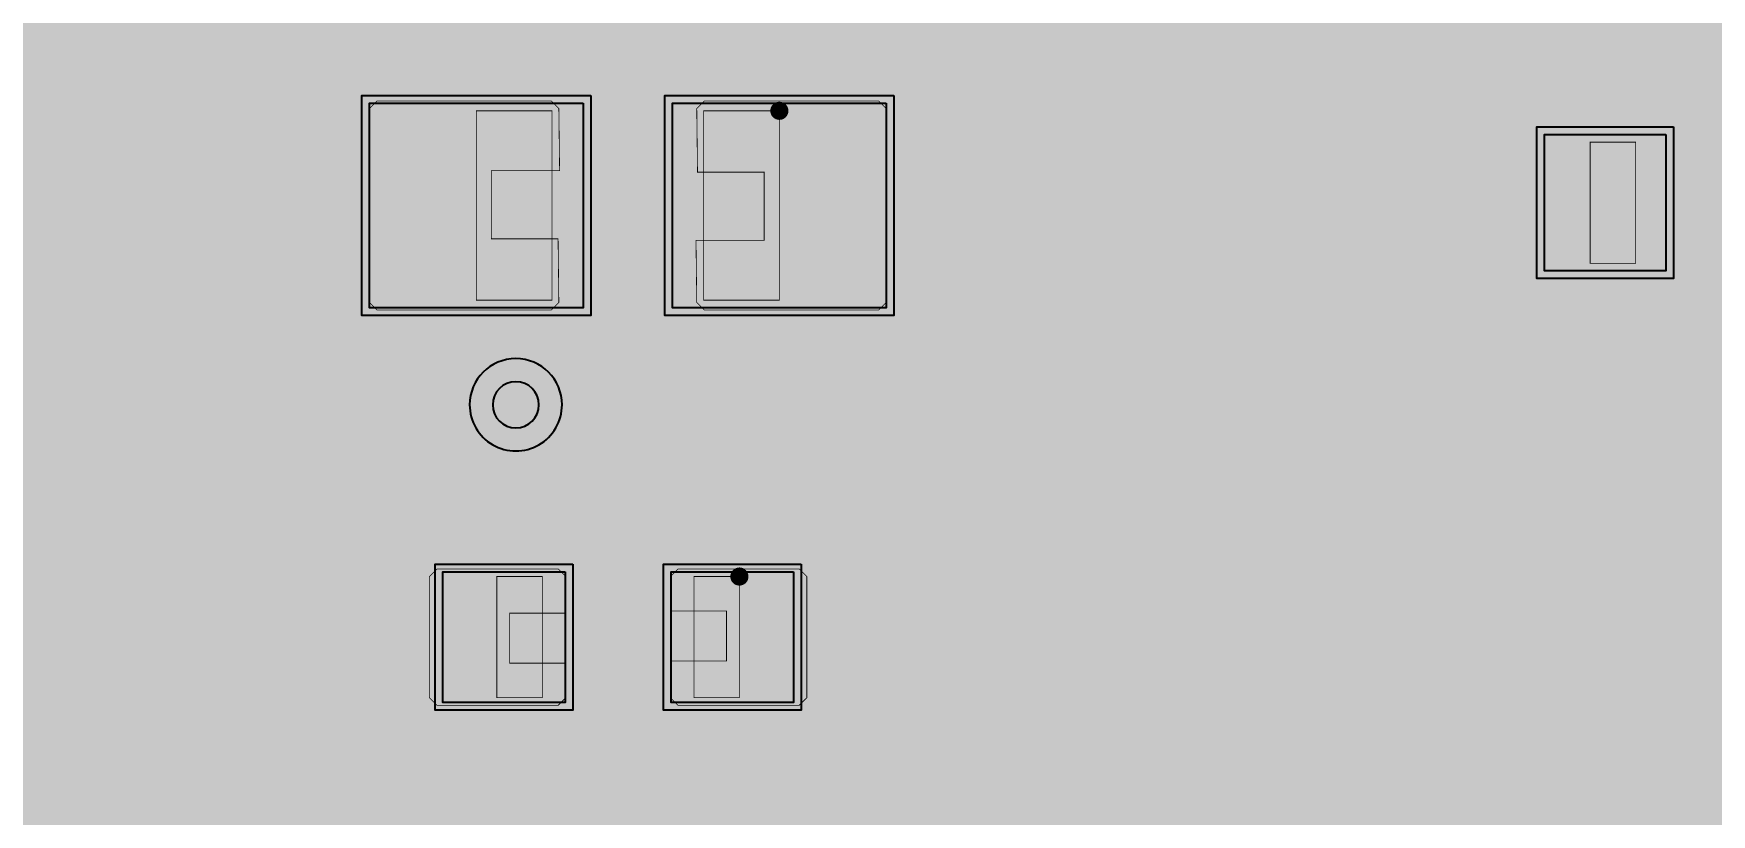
# Model space of a CAD drawing. Header units: millimetres. Extents: x -14.5 to 40, y -68.1 to 8.1.
# Drawn here: x 16.82 to 27.89, y -34.91 to -29.75 of the extents above; entities that cross this region are included whole.
import ezdxf
from ezdxf.enums import TextEntityAlignment as Align

# ---------------------------------------------------------------- set-up
doc = ezdxf.new("R2010")
doc.units = ezdxf.units.MM
doc.header["$MEASUREMENT"] = 0
for name, color, linetype, true_color in [('Bottom-Layer', 7, 'Continuous', 0x0000ff), ('Bottom-Silkscreen-Layer', 7, 'Continuous', 0x66cc33), ('Component-Marking-Layer', 7, 'Continuous', 0x66ffcc), ('Component-Shape-Layer', 7, 'Continuous', 0x00cccc), ('Hole-Layer', 7, 'Continuous', 0x222222), ('Multi-Layer', 7, 'Continuous', 0xc0c0c0), ('Pin-Soldering-Layer', 7, 'Continuous', 0xcc9999), ('Top-Layer', 7, 'Continuous', 0xff0000), ('Top-Paste-Mask-Layer', 7, 'Continuous', 0x808080), ('Top-Silkscreen-Layer', 7, 'Continuous', 0xffff00), ('Top-Solder-Mask-Layer', 7, 'Continuous', 0x800080)]:
    doc.layers.add(name, color=color, linetype=linetype, true_color=true_color)
doc.styles.get("Standard").update_dxf_attribs({"font": 'arial.ttf'})

msp = doc.modelspace()

# ---------------------------------------------------------------- hatches: boundary and pattern name
at = {"layer": 'Bottom-Layer'}
for points in [[(0.7804628272145588, -0.4554013208026402), (20.521096470444153, -0.4554013208026415), (20.278382642208825, -0.6747527789197032), (20.181363229705525, -0.9871824481130179), (20.25713422792936, -1.3054336388773151), (20.48453398958034, -1.540623802353189), (20.800053340106682, -1.627068027366565), (21.115572690633027, -1.540623802353189), (21.342972452284002, -1.3054336388773151), (21.418743450507836, -0.9871824481130179), (21.321724038004536, -0.6747527789197033), (21.079010209769212, -0.45540132080264173), (39.11961083293278, -0.45540132080264295), (39.38158910920059, -0.6184956932182181), (39.544677419354855, -0.8804777434447761), (39.544677419354855, -6.251253482923635), (38.74636271751697, -5.452938781085753), (38.69725417988476, -5.410884148498444), (38.642260819110646, -5.37688457701295), (38.945762267159175, -5.087302204010164), (39.12749919796052, -4.70922447694285), (39.16407117553447, -4.291332660586261), (39.05076919430844, -3.8874344793923683), (38.802182010384, -3.549535838214281), (38.45031769420273, -3.3211445452108763), (38.04048227337396, -3.231668249156663), (37.62544613135931, -3.292627912402719), (37.25864929615894, -3.496174372476264), (36.98732050560838, -3.8160989997556394), (36.84639603801315, -4.21120831900093), (36.854021319112874, -4.630628078680451), (37.00921451818435, -5.020353816454386), (37.291992968504736, -5.330204470408644), (34.95268450571819, -5.330204470408646), (35.2942264310091, -5.053118569261782), (35.50921733110573, -4.669443711835037), (35.567228903859466, -4.233482542953649), (35.46005059866993, -3.806937944766673), (35.202851680155376, -3.450180044138344), (34.83203427697026, -3.213701848862676), (34.40008128016257, -3.1309728219456447), (33.96812828335487, -3.2137018488626783), (33.59731088016975, -3.4501800441383463), (33.3401119616552, -3.8069379447666756), (33.23293365646567, -4.233482542953651), (33.2909452292194, -4.669443711835039), (33.505936129316034, -5.053118569261783), (33.84747805460694, -5.330204470408646), (33.71247717696452, -5.330204470408647), (33.434971438609665, -5.153229531632076), (33.106026734754636, -5.142051625720194), (32.81714740073232, -5.2997801714868435), (32.64869257028562, -5.582538962462506), (32.647522238766314, -5.911671449614686), (32.81396196365121, -6.1956210609105735), (33.101712302450146, -6.355399990359809), (33.430728180154986, -6.34656166512475), (33.269091657949936, -6.70419492962401), (33.23492263753035, -7.095168579926056), (33.33207210039313, -7.47541836500478), (31.333620614631204, -9.473869850766707), (25.611245618885494, -9.473869850766707), (25.45498442134764, -9.172821462742828), (25.164334205611524, -8.997978259042224), (24.825160796277505, -9.000993584643489), (24.5376650633199, -9.180976631953257), (22.173658886900842, -9.180976631953257), (14.623374432347651, -1.6306921774000738), (14.566824358169416, -1.3387956883283028), (14.381623154787128, -1.1061973532359315), (14.109812019419438, -0.9856976523561423), (13.813092848919743, -1.0046503587582092), (13.558821734596922, -1.1587531544597174), (13.404718938895412, -1.4130242687825385), (13.385766232493344, -1.709743439282234), (13.506265933373134, -1.9815545746499224), (13.738864268465505, -2.1667557780322104), (14.030760757537275, -2.223305852210448), (18.864770135315073, -7.057315229988245), (18.57266677052079, -7.109758091402784), (18.33853944019171, -7.292128655448812), (18.21619825707502, -7.56251220589354), (18.233761223660565, -7.8587657656058285), (18.387191796197484, -8.112800583787275), (18.64122661437893, -8.266231156324196), (18.93748017409122, -8.283794122909736), (19.20786372453595, -8.161452939793044), (19.390234288581976, -7.927325609463965), (19.442677149996513, -7.63522224466968), (21.681327296098612, -9.873872390771783), (20.166557185724365, -9.873872390771783), (20.123379512357737, -9.830694717405153), (20.045718183131818, -9.497166564990337), (19.803747265376938, -9.25483954323824), (19.470333682216037, -9.17668781213658), (19.145881325809974, -9.286245919700244), (18.92809551186634, -9.550521627542043), (18.88256008124145, -9.889931166400608), (15.196337317466131, -6.203708402625294), (15.060390584911286, -6.112871700037218), (14.900030480060943, -6.080974091948186), (14.362451776913773, -6.080974091948186), (14.116062849158544, -5.914559046049026), (13.820633962326504, -5.881044212808034), (13.543228309682949, -5.9880375542054916), (13.346817759333305, -6.211251278992613), (13.27598806197612, -6.500015240030482), (13.346817759333305, -6.78877920106835), (13.543228309682949, -7.0119929258554725), (13.820633962326504, -7.11898626725293), (14.116062849158544, -7.085471434011938), (14.362451776913773, -6.919056388112778), (14.726457953332863, -6.919056388112778), (16.874824792304615, -9.067423227084534), (16.648440120917286, -9.308146704214282), (16.576717007835242, -9.630720117455992), (15.02643255328206, -11.181004572009167), (11.46242637686297, -11.181004572009167), (11.185791602473456, -11.004300550039568), (10.85775154731548, -10.99243328440153), (10.569071628143256, -11.14868632932702), (10.569071628143256, -7.156181419215696), (10.62229742142176, -6.852974903523984), (10.524095123716426, -6.561215610692671), (10.29836217434683, -6.351902897755932), (10.000030480060959, -6.275972821945644), (9.70169878577509, -6.351902897755932), (9.475965836405493, -6.5612156106926705), (9.37776353870016, -6.852974903523983), (9.430989331978664, -7.156181419215695), (9.430989331978664, -15.40001524003048), (9.474305010191001, -15.617777859735584), (9.597657625477789, -15.80238809461365), (10.176274102873288, -16.38100457200915), (8.062436536883299, -16.38100457200915), (7.816047609128071, -16.21458952610999), (7.52061872229603, -16.181074692868997), (7.243213069652473, -16.288068034266455), (7.0468025193028305, -16.511281759053574), (6.975972821945645, -16.800045720091447), (7.0468025193028305, -17.088809681129316), (7.243213069652473, -17.312023405916438), (7.520618722296029, -17.419016747313893), (7.81604760912807, -17.385501914072904), (8.062436536883299, -17.219086868173743), (10.005756441284827, -17.219086868173743), (9.878367682369916, -17.545513347705512), (9.946979135089949, -17.889133211789403), (10.1899584544784, -18.141607354597944), (10.530697257410235, -18.223333792266335), (11.403716022640529, -19.09635255749663), (11.539662755195375, -19.187189260084708), (11.700022860045713, -19.219086868173736), (13.500022860045712, -19.219086868173733), (13.660382964896053, -19.1871892600847), (13.796329697450899, -19.096352557496623), (19.869348462681174, -13.023333792266355), (20.112608781131797, -12.986762147102962), (20.32283553442852, -12.859021081031896), (20.467361746712186, -12.659960181492103), (30.680989331978594, -22.87358776675851), (30.680989331978594, -39.91567808134903), (30.405184954521232, -40.11980892048474), (30.27898900734556, -40.438888905797725), (30.340554765747495, -40.77644943593016), (30.571268832215623, -41.030434619837884), (30.90137859195048, -41.1240562019581), (31.231080772161555, -41.029009232122334), (31.231080772161555, -57.08756092311187), (31.06466572626239, -57.3339498508671), (31.031150893021398, -57.629378737699135), (31.138144234418856, -57.90678439034269), (31.361357959205975, -58.10319494069233), (31.650121920243844, -58.174024638049524), (31.93888588128171, -58.10319494069234), (32.16209960606883, -57.9067843903427), (32.26909294746629, -57.62937873769915), (32.235578114225305, -57.333949850867114), (32.06916306832615, -57.08756092311188), (32.06916306832615, -54.660890281363585), (33.72684400808925, -56.31857122112669), (33.783810971394466, -56.611370285811525), (33.970170695280174, -56.844279239056746), (34.24334380427028, -56.96408316100095), (33.88436570820181, -57.323061257069426), (33.54768713125368, -57.225956959103264), (33.21175218565539, -57.32560344015097), (32.982476643182274, -57.59058350446332), (32.93214799981663, -57.937352500361584), (33.07663420015405, -58.256578825672285), (33.37038068781349, -58.447614711953015), (33.720773144593124, -58.450229112695126), (34.01733753982025, -58.26359774249469), (34.1410708045634, -58.22296261415229), (34.24635255749665, -58.14630175739534), (36.246352557496664, -56.14630175739532), (36.33718926008474, -56.01035502484048), (36.369086868173774, -55.84999491999014), (36.369086868173774, -54.049994919990105), (36.33718926008474, -53.889634815139765), (36.246352557496664, -53.753688082584915), (33.61912242824485, -51.12645795333309), (33.61912242824485, -18.758546178009755), (33.66932729145154, -18.76643980348761), (33.72008026416053, -18.769080518161037), (34.88105537211071, -18.769080518161037), (34.88105537211071, -49.03761680322358), (34.71464032621155, -49.28400573097881), (34.68112549297056, -49.57943461781085), (34.788118834368014, -49.856840270454406), (35.011332559155136, -50.053250820804045), (35.300096520193, -50.12408051816123), (35.58886048123087, -50.053250820804045), (35.812074206017996, -49.856840270454406), (35.91906754741545, -49.57943461781085), (35.88555271417446, -49.284005730978805), (35.7191376682753, -49.03761680322358), (35.7191376682753, -18.873610626804272), (36.93170480529694, -17.66104348978263), (37.00055931568085, -18.09713021232886), (37.22622941908217, -18.476584527908688), (37.57653012808442, -18.745288801142003), (38.001501683989865, -18.864920527087197), (38.440534799289765, -18.818417872846933), (38.83101473202949, -18.612413029921097), (38.83101473202949, -44.955680491590115), (38.58410460362775, -44.8090541162235), (38.297597741122985, -44.7896190140066), (38.03314795059763, -44.90155745133538), (37.847662546456185, -45.120781241812125), (37.78105638811277, -45.40011531623064), (37.847662546456185, -45.67944939064915), (38.03314795059763, -45.89867318112589), (38.297597741122985, -46.010611618454675), (38.58410460362775, -45.991176516237765), (38.83101473202949, -45.844550140871156), (38.83101473202949, -49.575673091763036), (38.48073027747628, -49.92595754631623), (38.188833788404516, -49.98250762049447), (37.956235453312146, -50.16770882387676), (37.83573575243236, -50.43951995924445), (37.85468845883443, -50.73623912974414), (38.008791254535936, -50.99051024406696), (38.263062368858755, -51.144613039768466), (38.55978153935845, -51.16356574617053), (38.83159267472614, -51.04306604529075), (39.01679387810842, -50.81046771019838), (39.07334395228666, -50.51857122112661), (39.544677419354855, -50.04723775405843), (39.544677419354855, -59.31964163679399), (39.38158910920057, -59.58162368702056), (39.119610832932736, -59.744718059436124), (0.7804628272145905, -59.744718059436124), (0.5184901220502615, -59.58162925818852), (0.35540132080264114, -59.3196565530242), (0.35540132080264175, -0.8804628272145564), (0.5184901220502496, -0.6184901220502481)], [(19.724056267874616, -32.75971580390274), (20.007873695281784, -32.82403186433649), (20.289996510650358, -32.75264835939133), (20.509071627424454, -32.56108901887211), (20.617456905835553, -32.291012142495234), (20.59158186166369, -32.00115119338541), (25.96940688279804, -26.623326172251062), (26.261303371869808, -26.566776098072825), (26.49390170696218, -26.381574894690537), (26.614401407841967, -26.109763759322846), (26.595448701439896, -25.81304458882315), (26.441345905738388, -25.55877347450033), (26.187074791415565, -25.404670678798823), (25.89035562091587, -25.38571797239676), (25.618544485548185, -25.50621767327655), (25.433343282165897, -25.73881600836892), (25.37679320798766, -26.030712497440692), (19.797824334307172, -31.609681371121184), (19.552100363631652, -31.76559358348827), (19.40379854547291, -32.01598419525427), (19.38516999101456, -32.30640090394807), (19.50026584129105, -32.57368695479785)]]:
    msp.add_hatch(color=256, dxfattribs=at).paths.add_polyline_path(points)
at = {"layer": 'Component-Marking-Layer'}
for points in [[(21.6788823977648, -30.25893573787148, 1), (21.798821437642875, -30.25893573787148, 1)], [(21.6788823977648, -30.25893573787148, 1), (21.798821437642875, -30.25893573787148, 1)], [(21.415184150368308, -33.33402590805182, 1), (21.535123190246384, -33.33402590805182, 1)], [(21.415184150368308, -33.33402590805182, 1), (21.535123190246384, -33.33402590805182, 1)]]:
    msp.add_hatch(color=256, dxfattribs=at).paths.add_polyline_path(points)
at = {"layer": 'Pin-Soldering-Layer'}
for points in [[(19.738851917703837, -31.50902463804928), (19.738851917703837, -30.25903733807468), (20.238851917703837, -30.25903733807468), (20.238851917703837, -31.50902463804928)], [(19.738851917703837, -31.50902463804928), (19.738851917703837, -30.25903733807468), (20.238851917703837, -30.25903733807468), (20.238851917703837, -31.50902463804928)], [(21.738851917703837, -30.25903733807468), (21.738851917703837, -31.50902463804928), (21.23885191770384, -31.50902463804928), (21.23885191770384, -30.25903733807468)], [(21.738851917703837, -30.25903733807468), (21.738851917703837, -31.50902463804928), (21.23885191770384, -31.50902463804928), (21.23885191770384, -30.25903733807468)], [(27.088041656083313, -30.46607823215647), (27.088041656083313, -31.266078232156467), (27.388041656083313, -31.266078232156467), (27.388041656083313, -30.46607823215647)], [(27.088041656083313, -30.46607823215647), (27.088041656083313, -31.266078232156467), (27.388041656083313, -31.266078232156467), (27.388041656083313, -30.46607823215647)], [(19.875052070104143, -33.33407670815342), (19.875052070104143, -34.13407670815342), (20.175052070104144, -34.13407670815342), (20.175052070104144, -33.33407670815342)], [(19.875052070104143, -33.33407670815342), (19.875052070104143, -34.13407670815342), (20.175052070104144, -34.13407670815342), (20.175052070104144, -33.33407670815342)], [(21.475052070104148, -33.33407670815342), (21.475052070104148, -34.13407670815342), (21.175052070104147, -34.13407670815342), (21.175052070104147, -33.33407670815342)], [(21.475052070104148, -33.33407670815342), (21.475052070104148, -34.13407670815342), (21.175052070104147, -34.13407670815342), (21.175052070104147, -33.33407670815342)]]:
    msp.add_hatch(color=256, dxfattribs=at).paths.add_polyline_path(points)
at = {"layer": 'Top-Layer'}
for points in [[(20.619119888239815, -20.400109220218308), (20.587222280150783, -20.239749115367967), (20.496385577562705, -20.103802382813118), (20.272572208658133, -19.879989013908546), (20.90136614294902, -20.05018613540823), (21.552743671077614, -20.042690282096288), (22.177454454662325, -19.85806821179922), (22.728264414918492, -19.51027910953983), (23.163527078403128, -19.02561914034075), (23.450332446634892, -18.440733208965035), (23.566995305087495, -17.799844256473683), (23.504694831722663, -17.15140958514101), (23.268141535058188, -16.54445702537628), (22.875221094907868, -16.024877965290262), (22.355642034821848, -15.63195752513994), (21.748689475057116, -15.395404228475465), (21.100254803724443, -15.333103755110631), (20.45936585123309, -15.449766613563234), (19.874479919857375, -15.736571981794999), (19.3898199506583, -16.171834645279635), (19.042030848398905, -16.722644605535802), (18.85740877810184, -17.34735538912051), (18.849912924789898, -17.998732917249107), (19.02011004628958, -18.627526851539997), (18.619119888239823, -18.22653669349024), (18.619119888239823, -13.751078232156466), (19.356649733299466, -13.751078232156466), (19.582245892586002, -13.657633243360705), (19.675690881381765, -13.432037084074171), (19.675690881381765, -12.982372177431245), (19.920643084445885, -13.023747368249342), (20.16232756432375, -12.966283463166548), (20.3624441568985, -12.819086868173759), (20.799895859791704, -12.819086868173759), (20.960255964642048, -12.787189260084729), (21.096202697196894, -12.69635255749665), (22.473575066733165, -11.318980187960378), (22.600002540005086, -11.318980187960378), (22.706059375823717, -11.300836367459782), (22.800053340106682, -11.248468578461285), (22.894047304389648, -11.300836367459782), (23.00010414020828, -11.318980187960378), (23.400104140208285, -11.318980187960378), (23.506084108097102, -11.300863449948043), (23.60002794005588, -11.248570752304648), (23.625385907556876, -11.266985897839012), (23.652428258862546, -11.282824311165282), (23.368691927487813, -11.377146862166537), (23.16226355688647, -11.59345769680098), (23.081302725965983, -11.88129166495978), (23.14469753384651, -12.17349732490354), (23.33765802097185, -12.401903322586895), (23.61516665521371, -12.513222715733798), (23.912480887234782, -12.481484776180421), (24.160237537082526, -12.314093940631995), (24.300635170325048, -12.050102361316908), (24.300919127915883, -11.751099069131916), (24.161023162769116, -11.486841300457028), (23.913584895153203, -11.318980187960378), (24.199951739903483, -11.318980187960378), (24.294765633012137, -11.304565991809868), (24.381012192024382, -11.2626258626299), (24.381012192024382, -25.729151638303275), (24.412909800113418, -25.88951174315362), (24.503746502701492, -26.025458475708465), (25.64192405384811, -27.16363602685508), (25.64192405384811, -28.435059690119385), (25.735369042643875, -28.660655849405916), (25.960965201930406, -28.75410083820168), (26.156922783845566, -28.75410083820168), (26.156922783845566, -28.85397510795022), (26.188820391934602, -29.014335212800564), (26.279657094522676, -29.15028194535541), (27.22641223324144, -30.097037084074174), (26.788016256032517, -30.097037084074174), (26.56242009674598, -30.190482072869937), (26.468975107950218, -30.41607823215647), (26.468975107950218, -31.316078232156467), (26.56242009674598, -31.541674391443003), (26.788016256032517, -31.635119380238766), (27.588016256032514, -31.635119380238766), (27.771280596977522, -31.577232277707484), (27.888041656083317, -31.42457714226171), (28.00480271518911, -31.577232277707484), (28.188067056134116, -31.635119380238766), (28.988067056134117, -31.635119380238766), (29.21366321542065, -31.541674391443003), (29.307108204216412, -31.316078232156467), (29.307108204216412, -30.41607823215647), (29.21366321542065, -30.190482072869937), (28.988067056134117, -30.097037084074174), (28.411639582862193, -30.097037084074174), (27.0687033369897, -28.75410083820168), (27.190962661925326, -28.75410083820168), (27.416558821211858, -28.660655849405916), (27.51000381000762, -28.435059690119385), (27.51000381000762, -26.575064770129543), (27.416558821211858, -26.34946861084301), (27.190962661925326, -26.25602362204725), (26.569203720512927, -26.25602362204725), (26.613273081260353, -26.115903343508382), (26.623369352337445, -25.969363702711657), (33.82365253688806, -18.769080518161037), (35.0800822961646, -18.769080518161037), (35.324602997206, -18.7035613937843), (35.50360457387066, -18.524559817119634), (35.5691236982474, -18.280039116078235), (35.5691236982474, -16.920037084074167), (35.567707832494364, -16.88285067163332), (35.56346843362428, -16.845879582343557), (35.67624359755133, -16.90035752862329), (35.800081280162566, -16.91907416814833), (37.23018412364142, -16.919074168148335), (37.011343547506335, -17.27427664811432), (36.931168270433496, -17.683705426393782), (36.99986954240485, -18.095215006800657), (37.20869746085955, -18.456394878901804), (37.531055372110735, -18.72124460344554), (37.531055372110735, -29.470570202208663), (29.12433879440953, -38.06161204876076), (29.075781995133838, -37.99620904347408), (29.019119888239786, -37.937687923365566), (29.019119888239786, -36.00010922021828), (28.987222280150753, -35.83974911536794), (28.896385577562675, -35.70380238281309), (21.946684032951264, -28.75410083820168), (22.821137922275845, -28.75410083820168), (23.046734081562377, -28.660655849405916), (23.14017907035814, -28.435059690119385), (23.14017907035814, -26.575064770129543), (23.046734081562377, -26.34946861084301), (22.821137922275845, -26.25602362204725), (21.591140462280926, -26.25602362204725), (21.365544302994394, -26.34946861084301), (21.27209931419863, -26.575064770129543), (21.27209931419863, -28.079516119449043), (20.619119888239815, -27.426536693490227)], [(16.219122428244887, -17.400038100076173), (16.187224820155855, -17.239677995225833), (16.096388117567777, -17.103731262670983), (14.927712735008555, -15.935055880111761), (15.39154432308865, -15.935055880111761), (15.617140482375182, -15.841610891315998), (15.710585471170946, -15.616014732029466), (15.710585471170946, -14.752006604013209), (15.622660037710302, -14.532068474930066), (15.407346964693934, -14.433357061901559), (15.407346964693934, -13.841362712725426), (15.439758699517402, -13.841362712725426), (15.665354858803934, -13.747917723929662), (15.758799847599697, -13.52232156464313), (15.758799847599697, -13.491362712725426), (16.729964875275716, -13.491362712725426), (16.839898176534174, -13.677714281678334), (17.043441706883417, -13.751078232156466), (17.78103759207523, -13.751078232156466), (17.78103759207523, -18.40010922021832), (17.812935200164265, -18.56046932506866), (17.90377190275234, -18.69641605762351), (19.781037592075222, -20.573681746946388), (19.781037592075222, -23.912148206992246), (19.464632264371307, -23.784398934643626), (19.128604531729728, -23.843708047609383), (18.875050509807604, -24.072055515193632), (18.781008128016254, -24.400061976123954), (18.875050509807604, -24.728068437054276), (19.128604531729728, -24.956415904638522), (19.464632264371307, -25.015725017604282), (19.781037592075222, -24.88797574525566), (19.781037592075222, -26.25602362204725), (18.594950469900944, -26.25602362204725), (18.369354310614412, -26.34946861084301), (18.27590932181865, -26.575064770129543), (18.27590932181865, -28.435059690119385), (18.369354310614412, -28.660655849405916), (18.594950469900944, -28.75410083820168), (19.016308093033157, -28.75410083820168), (20.15219074479846, -29.889983489966983), (19.03384810769622, -29.889983489966983), (18.808251948409684, -29.983428478762747), (18.71480695961392, -30.20902463804928), (18.71480695961392, -31.12215010471712), (16.219122428244887, -28.626465573348085)], [(12.969074168148339, -18.05618395922077), (13.023418455792129, -17.77139020427782), (12.943200918620546, -17.492775898858767), (12.745737036857198, -17.28048176362897), (12.473650681292806, -17.18033287661716), (12.185673471907334, -17.213947030311292), (13.464564622106868, -15.935055880111761), (13.803387843286723, -15.935055880111761), (13.844320285890879, -16.021464382935573), (13.903774442757408, -16.096344937481366), (15.381040132080296, -17.573610626804253), (15.381040132080294, -26.25602362204725), (14.225125730251461, -26.256023622047245), (13.999529570964928, -26.349468610843008), (13.906084582169164, -26.575064770129543), (13.906084582169166, -28.435059690119385), (13.999529570964928, -28.660655849405916), (14.225125730251461, -28.75410083820168), (15.381040132080294, -28.75410083820168), (15.381040132080294, -28.800038100076165), (15.412937740169324, -28.960398204926506), (15.503774442757402, -29.096344937481355), (18.903774442757395, -32.49634493748135), (19.03972117531224, -32.587181640069424), (19.200081280162582, -32.61907924815845), (19.537659983309755, -32.61907924815845), (19.558816654586735, -32.64130272565199), (19.58104013208028, -32.662459396928966), (19.58104013208028, -32.983031496063), (19.518448056896123, -32.983031496063), (19.292851897609587, -33.07647648485876), (19.199406908813824, -33.3020726441453), (19.19940690881382, -34.16608077216154), (19.292851897609584, -34.39167693144808), (19.51844805689612, -34.48512192024384), (20.324925069850146, -34.48512192024384), (20.550521229136677, -34.39167693144808), (20.64396621793244, -34.16608077216154), (20.643966217932444, -33.3020726441453), (20.581674059661445, -33.11268623914074), (20.419122428244872, -32.99725448221736), (20.419122428244872, -32.662459396928966), (20.58219907424535, -32.42491098279297), (20.621172703479534, -32.13942140723266), (20.52773443927082, -31.866854842315117), (20.654958161465334, -31.798250666785396), (20.738851917703837, -31.680546605456428), (20.856336420754825, -31.82413515996104), (21.03384810769622, -31.878078486156976), (21.31981076962154, -31.878078486156976), (21.31981076962154, -32.983031496063), (21.025179070358146, -32.983031496063), (20.79958291107161, -33.07647648485876), (20.706137922275847, -33.3020726441453), (20.706137922275843, -34.16608077216154), (20.799582911071607, -34.39167693144808), (21.025179070358142, -34.48512192024384), (21.83165608331217, -34.48512192024384), (22.057252242598704, -34.39167693144808), (22.150697231394467, -34.16608077216154), (22.150697231394467, -33.50096585257346), (22.156090229024457, -33.46247116268772), (22.157893065786133, -33.42364236728473), (22.157893065786133, -31.878078486156976), (22.44385572771146, -31.878078486156976), (22.66945188699799, -31.784633497361213), (22.762896875793754, -31.559037338074678), (22.762896875793754, -30.75554103066492), (28.181037592075192, -36.17368174694635), (28.181037592075192, -37.937687923365566), (28.01852434403381, -38.173783296121314), (27.978692304611673, -38.45762302107381), (28.069944200657126, -38.729329981407446), (28.273030082431543, -38.931586515169755), (24.75084214520951, -42.53100177800356), (22.600096520193045, -42.53100177800356), (22.382331229899513, -42.574318562417794), (22.197719577666554, -42.69767415948754), (21.202847277318615, -43.69256667513336), (20.533787147574298, -43.69256667513336), (20.308190988287762, -43.78601166392912), (20.214745999492, -44.011607823215655), (20.214745999492, -44.139772669545344), (19.31632969265939, -44.139772669545344), (19.27898260205373, -44.14101865733728), (19.241801603047943, -44.144751079502164), (19.00632207264415, -44.144751079502164), (18.780725913357617, -44.23819606829793), (18.687280924561854, -44.46379222758446), (18.687280924561854, -44.53672033465162), (18.512561595123195, -44.71143966409028), (18.512561595123195, -44.453784607569226), (18.41911660632743, -44.22818844828269), (18.1935204470409, -44.13474345948693), (18.120998740786543, -44.13474345948693), (17.48327320700814, -43.49701792570852), (17.514359929860042, -43.42089103427106), (17.524956819913644, -43.33934721869444), (17.524956819913644, -41.98933451866904), (17.43151183111788, -41.76373835938251), (17.205915671831345, -41.67029337058674), (15.795908051816106, -41.67029337058674), (15.673581690657258, -41.694676215654674), (15.56995300990602, -41.7640978138337), (15.56995300990602, -39.063291504808035), (15.618331160934169, -38.97206882492523), (15.63504064008128, -38.870172720345444), (15.63504064008128, -37.82516383032767), (15.541595651285519, -37.599567671041136), (15.315999491998983, -37.50612268224537), (14.783995427990856, -37.50612268224537), (14.67247011222946, -37.52625020047117), (14.575016510033022, -37.58409316430038), (14.477562907836582, -37.52625020047117), (14.366037592075184, -37.50612268224537), (13.834033528067057, -37.50612268224537), (13.722508212305657, -37.52625020047117), (13.625054610109219, -37.58409316430038), (13.52760100791278, -37.52625020047117), (13.416075692151383, -37.50612268224537), (12.884071628143255, -37.50612268224537), (12.658475468856723, -37.599567671041136), (12.56503048006096, -37.82516383032767), (12.56503048006096, -38.870172720345444), (12.587715540195791, -38.98832653241321), (12.652544729492782, -39.08967795803002), (12.695719985098325, -39.156096546373156), (12.747700805564149, -39.21587552158851), (13.598539007240554, -40.06671372326491), (13.783149242118618, -40.190066338551695), (14.000911861823724, -40.23338201676403), (14.431870713741427, -40.23338201676403), (14.431870713741427, -41.67029337058674), (13.795908051816108, -41.67029337058674), (13.570311892529572, -41.76373835938251), (13.476866903733809, -41.98933451866904), (13.47686690373381, -43.33934721869444), (13.570311892529572, -43.564943377980974), (13.795908051816108, -43.658388366776734), (13.892131354587784, -43.658388366776734), (13.627592075184152, -43.92292764618037), (12.624072898145798, -42.91940846914201), (12.624072898145796, -42.02510287020575), (12.530627909350034, -41.79950671091921), (12.3050317500635, -41.70606172212345), (10.895024130048261, -41.70606172212345), (10.717512443106868, -41.76000504831939), (10.600027940055881, -41.903593602823996), (10.482543437004894, -41.76000504831939), (10.3050317500635, -41.70606172212345), (9.009672572322769, -41.70606172212345), (10.84859231867345, -39.86714197577277), (10.961106296394002, -39.69875290833577), (11.000615951231905, -39.50012446024893), (11.000615951231905, -37.658400310917884), (11.20651797950635, -37.67400418072794), (11.40623983933253, -37.62156083312168), (12.150073660147319, -37.62156083312168), (12.367836279852423, -37.57824515490934), (12.55244651473049, -37.45489253962255), (13.113273776222476, -36.89406527813056), (13.416075692151383, -36.89406527813056), (13.641671851437916, -36.8006202893348), (13.73511684023368, -36.57502413004826), (13.73511684023368, -35.53001524003049), (13.641671851437918, -35.304419080743955), (13.416075692151383, -35.21097409194819), (13.16586332289439, -35.21097409194819), (13.147478156936453, -35.190856923170685), (13.128150890991868, -35.171643084459205), (13.063705369635368, -35.110573667295164), (12.996017899001043, -32.59412623825248), (13.105036830073661, -32.59412623825248), (13.282548517015055, -32.540182912056544), (13.400033020066042, -32.39659435755193), (13.517517523117029, -32.540182912056544), (13.695029210058422, -32.59412623825248), (15.10503683007366, -32.59412623825248), (15.330632989360193, -32.50068124945672), (15.424077978155957, -32.27508509017019), (15.424077978155957, -30.925072390144784), (15.330632989360193, -30.69947623085825), (15.10503683007366, -30.606031242062485), (13.695029210058422, -30.606031242062485), (13.517517523117029, -30.659974568258423), (13.400033020066042, -30.803563122763034), (13.282548517015055, -30.659974568258423), (13.105036830073661, -30.606031242062485), (12.969074168148339, -30.606031242062485)], [(20.443855727711462, -30.209024638049275), (20.443855727711462, -31.559037338074674), (19.033848107696222, -31.559037338074674), (19.033848107696222, -30.209024638049275)], [(22.443855727711462, -30.209024638049275), (22.443855727711462, -31.559037338074674), (21.033848107696222, -31.559037338074674), (21.033848107696222, -30.209024638049275)], [(27.588016256032518, -30.416078232156472), (27.588016256032518, -31.31607823215647), (26.78801625603252, -31.31607823215647), (26.78801625603252, -30.416078232156472)], [(20.324925069850142, -33.3020726441453), (20.324925069850142, -34.16608077216154), (19.51844805689612, -34.16608077216154), (19.51844805689612, -33.3020726441453)], [(21.831656083312165, -33.3020726441453), (21.831656083312165, -34.16608077216154), (21.025179070358142, -34.16608077216154), (21.025179070358142, -33.3020726441453)]]:
    msp.add_hatch(color=256, dxfattribs=at).paths.add_polyline_path(points)
at = {"layer": 'Top-Paste-Mask-Layer'}
for points in [[(19.033873507747018, -31.52403606807214), (19.033873507747018, -30.24405130810262), (19.083886207772416, -30.19403860807722), (20.23389890779782, -30.19403860807722), (20.28388620777242, -30.24405130810262), (20.28891541783084, -30.65408432816866), (19.83890271780544, -30.65408432816866), (19.83890271780544, -31.10407162814326), (20.2789077978156, -31.10407162814326), (20.28388620777242, -31.52403606807214), (20.23389890779782, -31.57404876809754), (19.083886207772416, -31.57404876809754)], [(19.033873507747018, -31.52403606807214), (19.033873507747018, -30.24405130810262), (19.083886207772416, -30.19403860807722), (20.23389890779782, -30.19403860807722), (20.28388620777242, -30.24405130810262), (20.28891541783084, -30.65408432816866), (19.83890271780544, -30.65408432816866), (19.83890271780544, -31.10407162814326), (20.2789077978156, -31.10407162814326), (20.28388620777242, -31.52403606807214), (20.23389890779782, -31.57404876809754), (19.083886207772416, -31.57404876809754)], [(22.44383032766066, -30.24402590805182), (22.44383032766066, -31.52401066802134), (22.393817627635258, -31.57402336804674), (21.243804927609858, -31.57402336804674), (21.19381762763526, -31.52401066802134), (21.188788417576838, -31.1139776479553), (21.638801117602238, -31.1139776479553), (21.638801117602238, -30.6639903479807), (21.19879603759208, -30.6639903479807), (21.19381762763526, -30.24402590805182), (21.243804927609858, -30.19401320802642), (22.393817627635258, -30.19401320802642)], [(22.44383032766066, -30.24402590805182), (22.44383032766066, -31.52401066802134), (22.393817627635258, -31.57402336804674), (21.243804927609858, -31.57402336804674), (21.19381762763526, -31.52401066802134), (21.188788417576838, -31.1139776479553), (21.638801117602238, -31.1139776479553), (21.638801117602238, -30.6639903479807), (21.19879603759208, -30.6639903479807), (21.19381762763526, -30.24402590805182), (21.243804927609858, -30.19401320802642), (22.393817627635258, -30.19401320802642)], [(27.588016256032518, -30.416078232156472), (27.588016256032518, -31.31607823215647), (26.78801625603252, -31.31607823215647), (26.78801625603252, -30.416078232156472)], [(19.480030480060964, -34.18406400812802), (20.280030480060965, -34.18406400812802), (20.330043180086363, -34.13405130810262), (20.330043180086363, -33.90608585217171), (19.960040640081285, -33.90608585217171), (19.960040640081285, -33.576088392176786), (20.330043180086363, -33.576088392176786), (20.330043180086363, -33.334051308102616), (20.280030480060965, -33.28406400812802), (19.480030480060964, -33.28406400812802), (19.430043180086365, -33.334051308102616), (19.430043180086365, -34.13405130810262)], [(19.480030480060964, -34.18406400812802), (20.280030480060965, -34.18406400812802), (20.330043180086363, -34.13405130810262), (20.330043180086363, -33.90608585217171), (19.960040640081285, -33.90608585217171), (19.960040640081285, -33.576088392176786), (20.330043180086363, -33.576088392176786), (20.330043180086363, -33.334051308102616), (20.280030480060965, -33.28406400812802), (19.480030480060964, -33.28406400812802), (19.430043180086365, -33.334051308102616), (19.430043180086365, -34.13405130810262)], [(21.870073660147327, -33.284089408178815), (21.070073660147326, -33.284089408178815), (21.020060960121924, -33.33410210820422), (21.020060960121924, -33.562067564135134), (21.390063500127006, -33.562067564135134), (21.390063500127006, -33.892065024130055), (21.020060960121924, -33.892065024130055), (21.020060960121924, -34.134102108204225), (21.070073660147326, -34.18408940817882), (21.870073660147327, -34.18408940817882), (21.920060960121926, -34.134102108204225), (21.920060960121926, -33.33410210820422)], [(21.870073660147327, -33.284089408178815), (21.070073660147326, -33.284089408178815), (21.020060960121924, -33.33410210820422), (21.020060960121924, -33.562067564135134), (21.390063500127006, -33.562067564135134), (21.390063500127006, -33.892065024130055), (21.020060960121924, -33.892065024130055), (21.020060960121924, -34.134102108204225), (21.070073660147326, -34.18408940817882), (21.870073660147327, -34.18408940817882), (21.920060960121926, -34.134102108204225), (21.920060960121926, -33.33410210820422)]]:
    msp.add_hatch(color=256, dxfattribs=at).paths.add_polyline_path(points)
at = {"layer": 'Top-Solder-Mask-Layer'}
for points in [[(20.494655829311665, -30.158224536449072), (20.494655829311665, -31.60983743967488), (18.98304800609602, -31.60983743967488), (18.98304800609602, -30.158224536449072)], [(22.494655829311665, -30.158224536449072), (22.494655829311665, -31.60983743967488), (20.983048006096016, -31.60983743967488), (20.983048006096016, -30.158224536449072)], [(27.638816357632724, -30.36527813055627), (27.638816357632724, -31.366878333756674), (26.737216154432318, -31.366878333756674), (26.737216154432318, -30.36527813055627)], [(20.375725171450345, -33.25127254254509), (20.375725171450345, -34.21688087376175), (19.467647955295913, -34.21688087376175), (19.467647955295913, -33.25127254254509)], [(21.882456184912368, -33.25127254254509), (21.882456184912368, -34.21688087376175), (20.97437896875794, -34.21688087376175), (20.97437896875794, -33.25127254254509)]]:
    msp.add_hatch(color=256, dxfattribs=at).paths.add_polyline_path(points)

# ---------------------------------------------------------------- linework, layer by layer
at = {"layer": 'Bottom-Layer', "const_width": 0.05080010160020321}
msp.add_lwpolyline([(19.724056267874616, -32.75971580390274), (20.007873695281784, -32.82403186433649), (20.289996510650358, -32.75264835939133), (20.509071627424454, -32.56108901887211), (20.617456905835553, -32.291012142495234), (20.59158186166369, -32.00115119338541), (25.96940688279804, -26.623326172251062), (26.261303371869808, -26.566776098072825), (26.49390170696218, -26.381574894690537), (26.614401407841967, -26.109763759322846), (26.595448701439896, -25.81304458882315), (26.441345905738388, -25.55877347450033), (26.187074791415565, -25.404670678798823), (25.89035562091587, -25.38571797239676), (25.618544485548185, -25.50621767327655), (25.433343282165897, -25.73881600836892), (25.37679320798766, -26.030712497440692), (19.797824334307172, -31.609681371121184), (19.552100363631652, -31.76559358348827), (19.40379854547291, -32.01598419525427), (19.38516999101456, -32.30640090394807), (19.50026584129105, -32.57368695479785)], close=True, dxfattribs=at)
at = {"layer": 'Bottom-Layer', "const_width": 0.2}
for points in [[(26.00008128016256, -26.000038100076203), (20.00008128016256, -32.0000381000762)], [(20.00008128016256, -32.0000381000762), (20.00008128016256, -32.200038100076206)]]:
    msp.add_lwpolyline(points, dxfattribs=at)
at = {"layer": 'Bottom-Silkscreen-Layer', "const_width": 0.5}
msp.add_lwpolyline([(12.80003302006604, -33.60008636017273), (12.80003302006604, -31.700081280162568, -0.414), (13.800035560071121, -30.700078740157487), (25.700066040132082, -30.700078740157487, -0.414), (26.700068580137167, -31.700081280162568), (26.700068580137163, -33.60008636017273, -0.414), (25.70006604013209, -34.6000889001778), (13.800035560071121, -34.6000889001778, -0.414)], format="xyb", close=True, dxfattribs=at)
at = {"layer": 'Component-Marking-Layer', "const_width": 0.1290325161295484}
for points in [[(21.6788823977648, -30.25893573785886, 1), (21.798821437642875, -30.258935737872818), (21.798821437642875, -30.258935737884098, 1), (21.6788823977648, -30.25893573787014)], [(21.6788823977648, -30.25893573785886, 1), (21.798821437642875, -30.258935737872818), (21.798821437642875, -30.258935737884098, 1), (21.6788823977648, -30.25893573787014)], [(21.415184150368308, -33.3340259080392, 1), (21.535123190246384, -33.334025908053164), (21.535123190246384, -33.33402590806444, 1), (21.415184150368308, -33.33402590805048)], [(21.415184150368308, -33.3340259080392, 1), (21.535123190246384, -33.334025908053164), (21.535123190246384, -33.33402590806444, 1), (21.415184150368308, -33.33402590805048)]]:
    msp.add_lwpolyline(points, format="xyb", dxfattribs=at)
at = {"layer": 'Component-Shape-Layer', "const_width": 0.05080010160020321}
for points in [[(21.738851917703837, -30.25903733807468), (21.738851917703837, -31.50902463804928), (19.738851917703837, -31.50902463804928), (19.738851917703837, -30.25903733807468)], [(21.738851917703837, -30.25903733807468), (21.738851917703837, -31.50902463804928), (19.738851917703837, -31.50902463804928), (19.738851917703837, -30.25903733807468)], [(28.688041656083318, -30.46607823215647), (28.688041656083318, -31.266078232156467), (27.088041656083313, -31.266078232156467), (27.088041656083313, -30.46607823215647)], [(28.688041656083318, -30.46607823215647), (28.688041656083318, -31.266078232156467), (27.088041656083313, -31.266078232156467), (27.088041656083313, -30.46607823215647)], [(21.475052070104148, -33.33407670815342), (21.475052070104148, -34.13407670815342), (19.875052070104143, -34.13407670815342), (19.875052070104143, -33.33407670815342)], [(21.475052070104148, -33.33407670815342), (21.475052070104148, -34.13407670815342), (19.875052070104143, -34.13407670815342), (19.875052070104143, -33.33407670815342)]]:
    msp.add_lwpolyline(points, close=True, dxfattribs=at)
at = {"layer": 'Hole-Layer'}
msp.add_lwpolyline([(19.847581915163833, -32.200038100076206, 1), (20.152580645161294, -32.200038100076206, 1)], format="xyb", close=True, dxfattribs=at)
at = {"layer": 'Multi-Layer'}
msp.add_lwpolyline([(19.695080010160023, -32.20003809987648, 1), (20.305082550165103, -32.20003810044022), (20.305082550165103, -32.20003810027593, 1), (19.695080010160023, -32.200038099712195)], format="xyb", dxfattribs=at)
at = {"layer": 'Pin-Soldering-Layer', "const_width": 0.005080010160020321}
for points in [[(19.738851917703837, -31.50902463804928), (19.738851917703837, -30.25903733807468), (20.238851917703837, -30.25903733807468), (20.238851917703837, -31.50902463804928)], [(19.738851917703837, -31.50902463804928), (19.738851917703837, -30.25903733807468), (20.238851917703837, -30.25903733807468), (20.238851917703837, -31.50902463804928)], [(21.738851917703837, -30.25903733807468), (21.738851917703837, -31.50902463804928), (21.23885191770384, -31.50902463804928), (21.23885191770384, -30.25903733807468)], [(21.738851917703837, -30.25903733807468), (21.738851917703837, -31.50902463804928), (21.23885191770384, -31.50902463804928), (21.23885191770384, -30.25903733807468)], [(27.088041656083313, -30.46607823215647), (27.088041656083313, -31.266078232156467), (27.388041656083313, -31.266078232156467), (27.388041656083313, -30.46607823215647)], [(27.088041656083313, -30.46607823215647), (27.088041656083313, -31.266078232156467), (27.388041656083313, -31.266078232156467), (27.388041656083313, -30.46607823215647)], [(19.875052070104143, -33.33407670815342), (19.875052070104143, -34.13407670815342), (20.175052070104144, -34.13407670815342), (20.175052070104144, -33.33407670815342)], [(19.875052070104143, -33.33407670815342), (19.875052070104143, -34.13407670815342), (20.175052070104144, -34.13407670815342), (20.175052070104144, -33.33407670815342)], [(21.475052070104148, -33.33407670815342), (21.475052070104148, -34.13407670815342), (21.175052070104147, -34.13407670815342), (21.175052070104147, -33.33407670815342)], [(21.475052070104148, -33.33407670815342), (21.475052070104148, -34.13407670815342), (21.175052070104147, -34.13407670815342), (21.175052070104147, -33.33407670815342)]]:
    msp.add_lwpolyline(points, close=True, dxfattribs=at)
at = {"layer": 'Top-Layer'}
for points, const_width in [([(24.381012192024382, -11.2626258626299), (24.381012192024382, -25.729151638303275), (24.412909800113418, -25.88951174315362), (24.503746502701492, -26.025458475708465), (25.64192405384811, -27.16363602685508), (25.64192405384811, -28.435059690119385), (25.735369042643875, -28.660655849405916), (25.960965201930406, -28.75410083820168), (26.156922783845566, -28.75410083820168), (26.156922783845566, -28.85397510795022), (26.188820391934602, -29.014335212800564), (26.279657094522676, -29.15028194535541), (27.22641223324144, -30.097037084074174), (26.788016256032517, -30.097037084074174), (26.56242009674598, -30.190482072869937), (26.468975107950218, -30.41607823215647), (26.468975107950218, -31.316078232156467), (26.56242009674598, -31.541674391443003), (26.788016256032517, -31.635119380238766), (27.588016256032514, -31.635119380238766), (27.771280596977522, -31.577232277707484), (27.888041656083317, -31.42457714226171), (28.00480271518911, -31.577232277707484)], 0.05080010160020321), ([(28.896385577562675, -35.70380238281309), (21.946684032951264, -28.75410083820168), (22.821137922275845, -28.75410083820168), (23.046734081562377, -28.660655849405916), (23.14017907035814, -28.435059690119385), (23.14017907035814, -26.575064770129543), (23.046734081562377, -26.34946861084301), (22.821137922275845, -26.25602362204725), (21.591140462280926, -26.25602362204725), (21.365544302994394, -26.34946861084301), (21.27209931419863, -26.575064770129543), (21.27209931419863, -28.079516119449043), (20.619119888239815, -27.426536693490227), (20.619119888239815, -20.400109220218308)], 0.05080010160020321), ([(19.781037592075222, -20.573681746946388), (19.781037592075222, -23.912148206992246), (19.464632264371307, -23.784398934643626), (19.128604531729728, -23.843708047609383), (18.875050509807604, -24.072055515193632), (18.781008128016254, -24.400061976123954), (18.875050509807604, -24.728068437054276), (19.128604531729728, -24.956415904638522), (19.464632264371307, -25.015725017604282), (19.781037592075222, -24.88797574525566), (19.781037592075222, -26.25602362204725), (18.594950469900944, -26.25602362204725), (18.369354310614412, -26.34946861084301), (18.27590932181865, -26.575064770129543), (18.27590932181865, -28.435059690119385), (18.369354310614412, -28.660655849405916), (18.594950469900944, -28.75410083820168), (19.016308093033157, -28.75410083820168), (20.15219074479846, -29.889983489966983), (19.03384810769622, -29.889983489966983), (18.808251948409684, -29.983428478762747), (18.71480695961392, -30.20902463804928), (18.71480695961392, -31.12215010471712), (16.219122428244887, -28.626465573348085)], 0.05080010160020321), ([(28.600078740157485, -36.00010922021844), (20.200078740157483, -27.600109220218442)], 0.2), ([(19.209949199898404, -28.355128270256543), (21.738851917703837, -30.88403098806198)], 0.2), ([(19.200081280162564, -32.200038100076206), (15.800081280162562, -28.800038100076204)], 0.2), ([(26.575963931927863, -28.85397510795022), (28.58806705613411, -30.866078232156468)], 0.2), ([(15.503774442757402, -29.096344937481355), (18.903774442757395, -32.49634493748135), (19.03972117531224, -32.587181640069424), (19.200081280162582, -32.61907924815845), (19.537659983309755, -32.61907924815845), (19.558816654586735, -32.64130272565199), (19.58104013208028, -32.662459396928966), (19.58104013208028, -32.983031496063), (19.518448056896123, -32.983031496063), (19.292851897609587, -33.07647648485876), (19.199406908813824, -33.3020726441453), (19.19940690881382, -34.16608077216154), (19.292851897609584, -34.39167693144808), (19.51844805689612, -34.48512192024384), (20.324925069850146, -34.48512192024384), (20.550521229136677, -34.39167693144808), (20.64396621793244, -34.16608077216154), (20.643966217932444, -33.3020726441453), (20.581674059661445, -33.11268623914074), (20.419122428244872, -32.99725448221736), (20.419122428244872, -32.662459396928966), (20.58219907424535, -32.42491098279297), (20.621172703479534, -32.13942140723266), (20.52773443927082, -31.866854842315117), (20.654958161465334, -31.798250666785396), (20.738851917703837, -31.680546605456428), (20.856336420754825, -31.82413515996104), (21.03384810769622, -31.878078486156976), (21.31981076962154, -31.878078486156976), (21.31981076962154, -32.983031496063), (21.025179070358146, -32.983031496063), (20.79958291107161, -33.07647648485876), (20.706137922275847, -33.3020726441453), (20.706137922275843, -34.16608077216154), (20.799582911071607, -34.39167693144808), (21.025179070358142, -34.48512192024384), (21.83165608331217, -34.48512192024384), (22.057252242598704, -34.39167693144808), (22.150697231394467, -34.16608077216154), (22.150697231394467, -33.50096585257346), (22.156090229024457, -33.46247116268772), (22.157893065786133, -33.42364236728473), (22.157893065786133, -31.878078486156976), (22.44385572771146, -31.878078486156976), (22.66945188699799, -31.784633497361213), (22.762896875793754, -31.559037338074678), (22.762896875793754, -30.75554103066492), (28.181037592075192, -36.17368174694635)], 0.05080010160020321), ([(19.73885191770384, -30.211564643129286), (19.73885191770384, -29.952484124968247)], 0.05080010160020321), ([(27.18801625603252, -30.418618237236487), (27.18801625603252, -30.159537719075445)], 0.05080010160020321), ([(19.036388112776233, -30.884030988061976), (18.777307594615195, -30.884030988061976)], 0.05080010160020321), ([(21.738851917703837, -30.88403098806198), (21.738851917703837, -33.423642367284735)], 0.2), ([(26.79055626111253, -30.86607823215647), (26.531475742951493, -30.86607823215647)], 0.05080010160020321), ([(27.18801625603252, -31.31353822707646), (27.18801625603252, -31.5726187452375)], 0.05080010160020321), ([(20.00008128016256, -32.200038100076206), (19.200081280162564, -32.200038100076206)], 0.2), ([(20.00008128016256, -32.200038100076206), (20.00008128016256, -33.655681991363984)], 0.2), ([(21.738851917703837, -33.423642367284735), (21.428417576835155, -33.73407670815342)], 0.2), ([(20.00008128016256, -33.655681991363984), (19.92168656337313, -33.73407670815342)], 0.2)]:
    msp.add_lwpolyline(points, dxfattribs=dict(at, const_width=const_width))
for points in [[(20.443855727711462, -30.209024638049275), (20.443855727711462, -31.559037338074674), (19.033848107696222, -31.559037338074674), (19.033848107696222, -30.209024638049275)], [(22.443855727711462, -30.209024638049275), (22.443855727711462, -31.559037338074674), (21.033848107696222, -31.559037338074674), (21.033848107696222, -30.209024638049275)], [(27.588016256032518, -30.416078232156472), (27.588016256032518, -31.31607823215647), (26.78801625603252, -31.31607823215647), (26.78801625603252, -30.416078232156472)], [(20.324925069850142, -33.3020726441453), (20.324925069850142, -34.16608077216154), (19.51844805689612, -34.16608077216154), (19.51844805689612, -33.3020726441453)], [(21.831656083312165, -33.3020726441453), (21.831656083312165, -34.16608077216154), (21.025179070358142, -34.16608077216154), (21.025179070358142, -33.3020726441453)]]:
    msp.add_lwpolyline(points, close=True, dxfattribs=at)
at = {"layer": 'Top-Paste-Mask-Layer', "const_width": 0.005080010160020321}
for points in [[(19.033873507747018, -31.52403606807214), (19.033873507747018, -30.24405130810262), (19.083886207772416, -30.19403860807722), (20.23389890779782, -30.19403860807722), (20.28388620777242, -30.24405130810262), (20.28891541783084, -30.65408432816866), (19.83890271780544, -30.65408432816866), (19.83890271780544, -31.10407162814326), (20.2789077978156, -31.10407162814326), (20.28388620777242, -31.52403606807214), (20.23389890779782, -31.57404876809754), (19.083886207772416, -31.57404876809754)], [(19.033873507747018, -31.52403606807214), (19.033873507747018, -30.24405130810262), (19.083886207772416, -30.19403860807722), (20.23389890779782, -30.19403860807722), (20.28388620777242, -30.24405130810262), (20.28891541783084, -30.65408432816866), (19.83890271780544, -30.65408432816866), (19.83890271780544, -31.10407162814326), (20.2789077978156, -31.10407162814326), (20.28388620777242, -31.52403606807214), (20.23389890779782, -31.57404876809754), (19.083886207772416, -31.57404876809754)], [(22.44383032766066, -30.24402590805182), (22.44383032766066, -31.52401066802134), (22.393817627635258, -31.57402336804674), (21.243804927609858, -31.57402336804674), (21.19381762763526, -31.52401066802134), (21.188788417576838, -31.1139776479553), (21.638801117602238, -31.1139776479553), (21.638801117602238, -30.6639903479807), (21.19879603759208, -30.6639903479807), (21.19381762763526, -30.24402590805182), (21.243804927609858, -30.19401320802642), (22.393817627635258, -30.19401320802642)], [(22.44383032766066, -30.24402590805182), (22.44383032766066, -31.52401066802134), (22.393817627635258, -31.57402336804674), (21.243804927609858, -31.57402336804674), (21.19381762763526, -31.52401066802134), (21.188788417576838, -31.1139776479553), (21.638801117602238, -31.1139776479553), (21.638801117602238, -30.6639903479807), (21.19879603759208, -30.6639903479807), (21.19381762763526, -30.24402590805182), (21.243804927609858, -30.19401320802642), (22.393817627635258, -30.19401320802642)], [(19.480030480060964, -34.18406400812802), (20.280030480060965, -34.18406400812802), (20.330043180086363, -34.13405130810262), (20.330043180086363, -33.90608585217171), (19.960040640081285, -33.90608585217171), (19.960040640081285, -33.576088392176786), (20.330043180086363, -33.576088392176786), (20.330043180086363, -33.334051308102616), (20.280030480060965, -33.28406400812802), (19.480030480060964, -33.28406400812802), (19.430043180086365, -33.334051308102616), (19.430043180086365, -34.13405130810262)], [(19.480030480060964, -34.18406400812802), (20.280030480060965, -34.18406400812802), (20.330043180086363, -34.13405130810262), (20.330043180086363, -33.90608585217171), (19.960040640081285, -33.90608585217171), (19.960040640081285, -33.576088392176786), (20.330043180086363, -33.576088392176786), (20.330043180086363, -33.334051308102616), (20.280030480060965, -33.28406400812802), (19.480030480060964, -33.28406400812802), (19.430043180086365, -33.334051308102616), (19.430043180086365, -34.13405130810262)], [(21.870073660147327, -33.284089408178815), (21.070073660147326, -33.284089408178815), (21.020060960121924, -33.33410210820422), (21.020060960121924, -33.562067564135134), (21.390063500127006, -33.562067564135134), (21.390063500127006, -33.892065024130055), (21.020060960121924, -33.892065024130055), (21.020060960121924, -34.134102108204225), (21.070073660147326, -34.18408940817882), (21.870073660147327, -34.18408940817882), (21.920060960121926, -34.134102108204225), (21.920060960121926, -33.33410210820422)], [(21.870073660147327, -33.284089408178815), (21.070073660147326, -33.284089408178815), (21.020060960121924, -33.33410210820422), (21.020060960121924, -33.562067564135134), (21.390063500127006, -33.562067564135134), (21.390063500127006, -33.892065024130055), (21.020060960121924, -33.892065024130055), (21.020060960121924, -34.134102108204225), (21.070073660147326, -34.18408940817882), (21.870073660147327, -34.18408940817882), (21.920060960121926, -34.134102108204225), (21.920060960121926, -33.33410210820422)]]:
    msp.add_lwpolyline(points, close=True, dxfattribs=at)
at = {"layer": 'Top-Paste-Mask-Layer'}
msp.add_lwpolyline([(27.588016256032518, -30.416078232156472), (27.588016256032518, -31.31607823215647), (26.78801625603252, -31.31607823215647), (26.78801625603252, -30.416078232156472)], close=True, dxfattribs=at)
at = {"layer": 'Top-Silkscreen-Layer'}
for points, const_width in [([(18.92765049530099, -29.980424180848367, 0.414), (18.775250190500383, -30.132824485648975)], 0.15240030480060962), ([(18.92765049530099, -29.980424180848367, 0.414), (18.775250190500383, -30.132824485648975)], 0.15240030480060962), ([(22.550053340106682, -29.980424180848367, -0.414), (22.70245364490729, -30.132824485648975)], 0.15240030480060962), ([(22.550053340106682, -29.980424180848367, -0.414), (22.70245364490729, -30.132824485648975)], 0.15240030480060962), ([(26.498023876047753, -30.46587503175007, -0.414), (26.807853695707394, -30.15604521209043)], 0.25400050800101603), ([(26.498023876047753, -30.46587503175007, -0.414), (26.807853695707394, -30.15604521209043)], 0.25400050800101603), ([(26.807853695707394, -31.575704851409707, -0.414), (26.498023876047757, -31.26584963169927)], 0.25400050800101603), ([(26.807853695707394, -31.575704851409707, -0.414), (26.498023876047757, -31.26584963169927)], 0.25400050800101603), ([(18.775250190500383, -31.635237490474985, 0.414), (18.92765049530099, -31.787637795275593)], 0.15240030480060962), ([(18.775250190500383, -31.635237490474985, 0.414), (18.92765049530099, -31.787637795275593)], 0.15240030480060962), ([(22.70245364490729, -31.635237490474985, -0.414), (22.550053340106682, -31.787637795275593)], 0.15240030480060962), ([(22.70245364490729, -31.635237490474985, -0.414), (22.550053340106682, -31.787637795275593)], 0.15240030480060962)]:
    msp.add_lwpolyline(points, format="xyb", dxfattribs=dict(at, const_width=const_width))
for points, const_width in [([(20.337658115316234, -29.980424180848363), (18.92765049530099, -29.980424180848363)], 0.15240030480060962), ([(20.337658115316234, -29.980424180848363), (18.92765049530099, -29.980424180848363)], 0.15240030480060962), ([(21.140045720091443, -29.980424180848363), (22.550053340106682, -29.980424180848363)], 0.15240030480060962), ([(21.140045720091443, -29.980424180848363), (22.550053340106682, -29.980424180848363)], 0.15240030480060962), ([(18.775250190500383, -30.132824485648975), (18.775250190500383, -31.635237490474985)], 0.15240030480060962), ([(18.775250190500383, -30.132824485648975), (18.775250190500383, -31.635237490474985)], 0.15240030480060962), ([(22.70245364490729, -30.132824485648975), (22.70245364490729, -31.635237490474985)], 0.15240030480060962), ([(22.70245364490729, -30.132824485648975), (22.70245364490729, -31.635237490474985)], 0.15240030480060962), ([(27.607777495554995, -30.15604521209043), (26.807802895605796, -30.15604521209043)], 0.25400050800101603), ([(27.607777495554995, -30.15604521209043), (26.807802895605796, -30.15604521209043)], 0.25400050800101603), ([(26.498023876047757, -31.26584963169927), (26.498023876047757, -30.46582423164847)], 0.25400050800101603), ([(26.498023876047757, -31.26584963169927), (26.498023876047757, -30.46582423164847)], 0.25400050800101603), ([(27.607777495554995, -31.575704851409707), (26.807802895605796, -31.575704851409707)], 0.25400050800101603), ([(27.607777495554995, -31.575704851409707), (26.807802895605796, -31.575704851409707)], 0.25400050800101603), ([(18.92765049530099, -31.787637795275597), (20.337658115316234, -31.787637795275597)], 0.15240030480060962), ([(18.92765049530099, -31.787637795275597), (20.337658115316234, -31.787637795275597)], 0.15240030480060962), ([(22.550053340106682, -31.787637795275597), (21.140045720091443, -31.787637795275597)], 0.15240030480060962), ([(22.550053340106682, -31.787637795275597), (21.140045720091443, -31.787637795275597)], 0.15240030480060962), ([(20.24883921767844, -33.07347218694438), (19.289961899923803, -33.07347218694438)], 0.15240030480060962), ([(19.289961899923803, -33.07347218694438), (19.289961899923803, -34.39468122936246)], 0.15240030480060962), ([(20.24883921767844, -33.07347218694438), (19.289961899923803, -33.07347218694438)], 0.15240030480060962), ([(19.289961899923803, -33.07347218694438), (19.289961899923803, -34.39468122936246)], 0.15240030480060962), ([(21.10126492252985, -33.07347218694438), (22.06014224028449, -33.07347218694438)], 0.15240030480060962), ([(21.10126492252985, -33.07347218694438), (22.06014224028449, -33.07347218694438)], 0.15240030480060962), ([(22.06014224028449, -33.07347218694438), (22.06014224028449, -34.39468122936246)], 0.15240030480060962), ([(22.06014224028449, -33.07347218694438), (22.06014224028449, -34.39468122936246)], 0.15240030480060962), ([(19.289961899923803, -34.39468122936246), (20.24883921767844, -34.39468122936246)], 0.15240030480060962), ([(19.289961899923803, -34.39468122936246), (20.24883921767844, -34.39468122936246)], 0.15240030480060962), ([(22.06014224028449, -34.39468122936246), (21.10126492252985, -34.39468122936246)], 0.15240030480060962), ([(22.06014224028449, -34.39468122936246), (21.10126492252985, -34.39468122936246)], 0.15240030480060962)]:
    msp.add_lwpolyline(points, dxfattribs=dict(at, const_width=const_width))
at = {"layer": 'Top-Solder-Mask-Layer'}
for points in [[(20.494655829311665, -30.158224536449072), (20.494655829311665, -31.60983743967488), (18.98304800609602, -31.60983743967488), (18.98304800609602, -30.158224536449072)], [(22.494655829311665, -30.158224536449072), (22.494655829311665, -31.60983743967488), (20.983048006096016, -31.60983743967488), (20.983048006096016, -30.158224536449072)], [(27.638816357632724, -30.36527813055627), (27.638816357632724, -31.366878333756674), (26.737216154432318, -31.366878333756674), (26.737216154432318, -30.36527813055627)], [(20.375725171450345, -33.25127254254509), (20.375725171450345, -34.21688087376175), (19.467647955295913, -34.21688087376175), (19.467647955295913, -33.25127254254509)], [(21.882456184912368, -33.25127254254509), (21.882456184912368, -34.21688087376175), (20.97437896875794, -34.21688087376175), (20.97437896875794, -33.25127254254509)]]:
    msp.add_lwpolyline(points, close=True, dxfattribs=at)

# ---------------------------------------------------------------- texts
at = {"layer": 'Bottom-Silkscreen-Layer', "text_generation_flag": 2, "width": 1.1}
msp.add_text('SIL0074', height=2.476274043457177, dxfattribs=at).set_placement((26.100066040132084, -34.30008636017272), align=Align.BOTTOM_LEFT)

doc.saveas('drawing.dxf')
